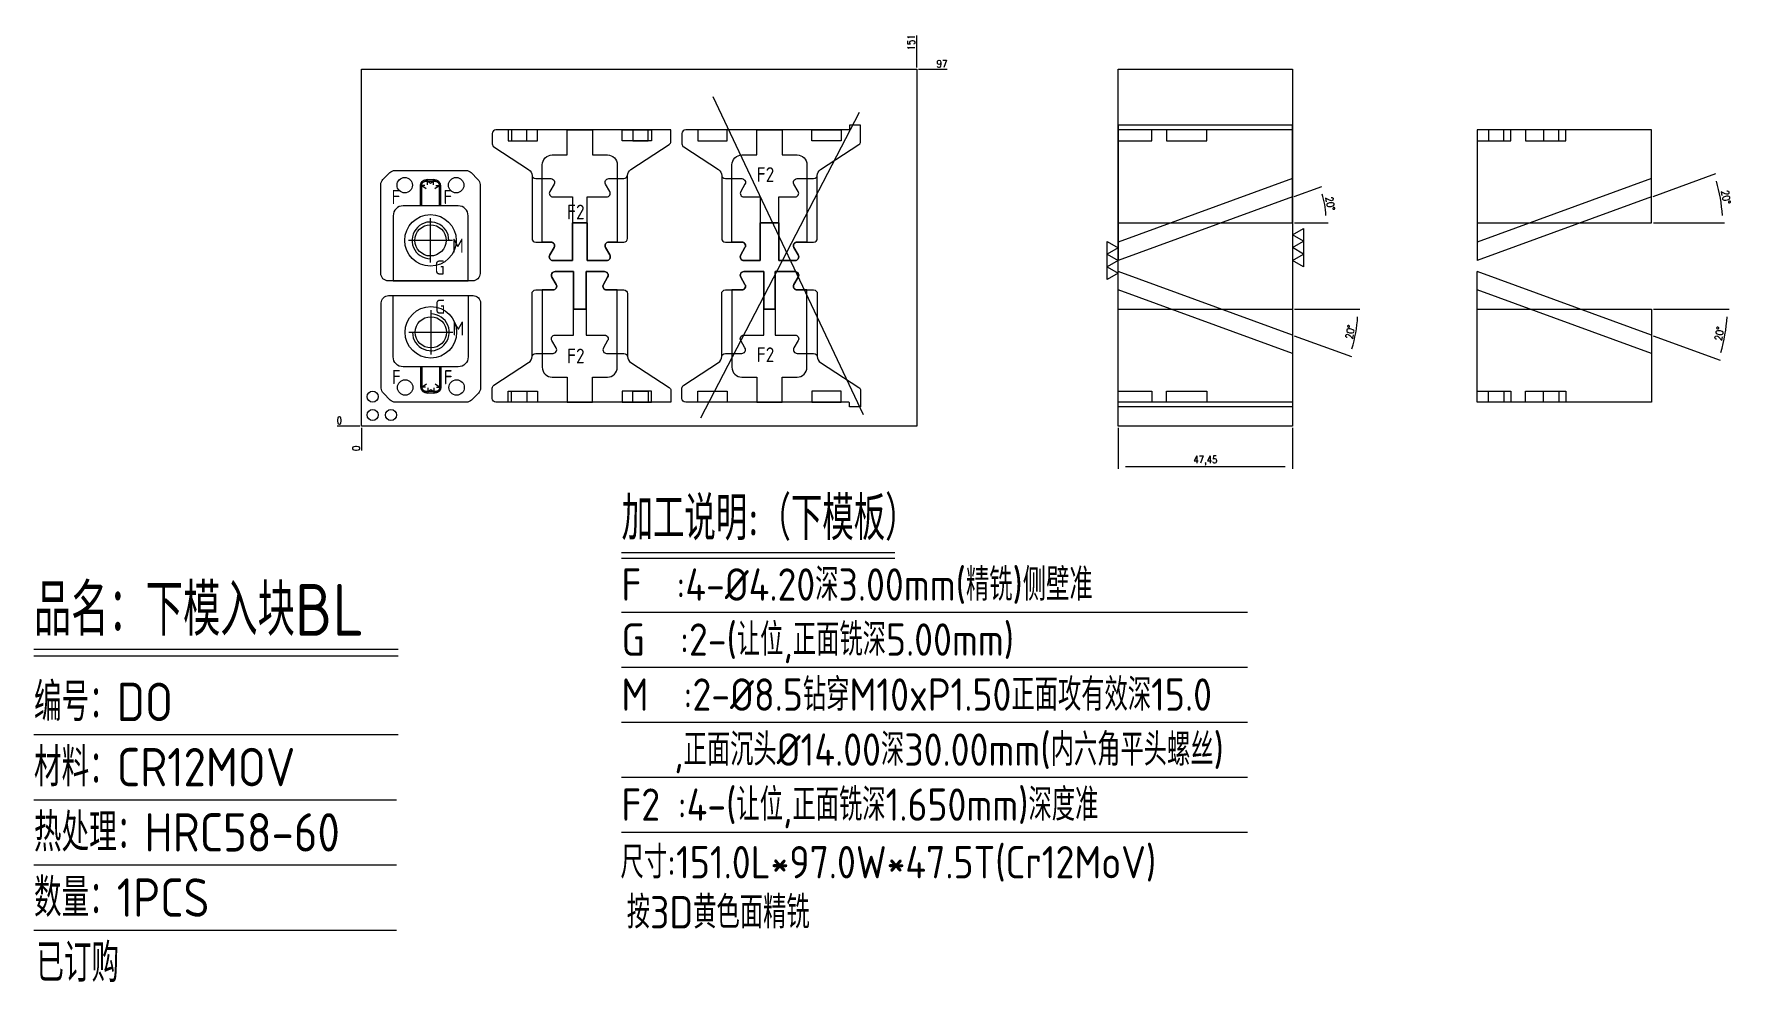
# Model space of a CAD drawing. Header units: millimetres. Extents: x 122822 to 123284, y -2996 to -2738.
import ezdxf
from ezdxf.enums import TextEntityAlignment as Align

# ---------------------------------------------------------------- set-up
doc = ezdxf.new("R2010")
doc.units = ezdxf.units.MM
doc.linetypes.add('CENTER', pattern=[0])
doc.linetypes.add('HIDDEN', pattern=[0])
for name, color, linetype in [('DIE_P', 2, 'Continuous'), ('DIM', 4, 'Continuous'), ('LB_P', 2, 'Continuous'), ('PRESS', 3, 'Continuous'), ('TEXT', 4, 'Continuous')]:
    doc.layers.add(name, color=color, linetype=linetype)
doc.styles.add('gbenor', font='gbenor.shx', dxfattribs={"bigfont": 'gbcbig.shx'})
doc.styles.get("Standard").update_dxf_attribs({"font": 'txt.shx', "width": 0.85, "bigfont": 'ctxt.shx'})
doc.dimstyles.new('T-2-WX', dxfattribs={"dimtxt": 2, "dimasz": 2, "dimexe": 0.5, "dimexo": 0.5, "dimgap": 0.5, "dimtad": 1, "dimtxsty": 'Standard', "dimblk": 'OPEN30', "dimcen": 0, "dimazin": 3, "dimtfac": 1, "dimtmove": 0, "dimatfit": 3, "dimldrblk": 'OPEN30', "dimlwd": -1, "dimlwe": -1})

# ---------------------------------------------------------------- blocks, each defined once
blk = doc.blocks.new('*D7579')
at = {"layer": 'Defpoints', "color": 0}
for p in [(123164.83, -2782.47), (123117.38, -2789.47), (123164.83, -2789.47), (123173.81, -2786.17), (123117.38, -2799.74)]:
    blk.add_point(p, dxfattribs=at)
at = {"layer": 'DIM', "color": 0}
for p, q in [((123165.3, -2782.3), (123172.76, -2779.59)), ((123165.33, -2789.47), (123174.5, -2789.47))]:
    blk.add_line(p, q, dxfattribs=at)
blk.add_arc((123145.6, -2789.47), 28.4, 4.0362, 15.9638, dxfattribs=at)
at = {"layer": 'DIM', "color": 0, "insert": (123175.09, -2784.27), "char_height": 2, "attachment_point": 5, "rotation": 280}
blk.add_mtext('20%%d', dxfattribs=at)
blk = doc.blocks.new('_Open30')
blk = doc.blocks.new('*D7580')
at = {"layer": 'Defpoints', "color": 0}
for p in [(123117.38, -2802.74), (123117.38, -2813.01), (123164.83, -2813.01), (123164.83, -2820.01), (123181.6, -2821.54)]:
    blk.add_point(p, dxfattribs=at)
at = {"layer": 'DIM', "color": 0}
for p, q in [((123165.33, -2813.01), (123183.09, -2813.01)), ((123165.3, -2820.18), (123180.83, -2825.83))]:
    blk.add_line(p, q, dxfattribs=at)
blk.add_arc((123145.6, -2813.01), 36.99, 343.0981, 356.9019, dxfattribs=at)
at = {"layer": 'DIM', "color": 0, "insert": (123180.51, -2819.17), "char_height": 2, "attachment_point": 5, "rotation": 80}
blk.add_mtext('20%%d', dxfattribs=at)
blk = doc.blocks.new('*D7581')
at = {"layer": 'Defpoints', "color": 0}
for p in [(123262.5, -2782.47), (123281.54, -2785), (123215.05, -2789.47), (123262.5, -2789.47), (123215.05, -2799.74)]:
    blk.add_point(p, dxfattribs=at)
at = {"layer": 'DIM', "color": 0}
for p, q in [((123262.97, -2782.3), (123279.95, -2776.12)), ((123263, -2789.47), (123282.3, -2789.47))]:
    blk.add_line(p, q, dxfattribs=at)
blk.add_arc((123243.27, -2789.47), 38.53, 2.9744, 17.0256, dxfattribs=at)
at = {"layer": 'DIM', "color": 0, "insert": (123282.74, -2782.51), "char_height": 2, "attachment_point": 5, "rotation": 280}
blk.add_mtext('20%%d', dxfattribs=at)
blk = doc.blocks.new('*D7582')
at = {"layer": 'Defpoints', "color": 0}
for p in [(123215.05, -2802.74), (123215.05, -2813.01), (123262.5, -2813.01), (123262.5, -2820.01), (123282, -2822.19)]:
    blk.add_point(p, dxfattribs=at)
at = {"layer": 'DIM', "color": 0}
for p, q in [((123263, -2813.01), (123283.57, -2813.01)), ((123262.97, -2820.18), (123281.14, -2826.8))]:
    blk.add_line(p, q, dxfattribs=at)
blk.add_arc((123243.27, -2813.01), 39.8, 342.8794, 357.1206, dxfattribs=at)
at = {"layer": 'DIM', "color": 0, "insert": (123280.94, -2819.65), "char_height": 2, "attachment_point": 5, "rotation": 80}
blk.add_mtext('20%%d', dxfattribs=at)
blk = doc.blocks.new('*D7583')
at = {"layer": 'Defpoints', "color": 0}
for p in [(123062.59, -2747.74), (123067.59, -2747.74), (122911.59, -2844.74)]:
    blk.add_point(p, dxfattribs=at)
at = {"layer": 'DIM', "color": 0}
blk.add_line((123063.09, -2747.74), (123070.84, -2747.74), dxfattribs=at)
at = {"layer": 'DIM', "color": 0, "insert": (123069.46, -2746.24), "char_height": 2, "attachment_point": 5}
blk.add_mtext('97', dxfattribs=at)
blk = doc.blocks.new('*D7584')
at = {"layer": 'Defpoints', "color": 0}
for p in [(122906.59, -2844.74), (122911.59, -2844.74), (122911.59, -2844.74)]:
    blk.add_point(p, dxfattribs=at)
at = {"layer": 'DIM', "color": 0}
blk.add_line((122911.09, -2844.74), (122904.95, -2844.74), dxfattribs=at)
at = {"layer": 'DIM', "color": 0, "insert": (122905.52, -2843.24), "char_height": 2, "attachment_point": 5}
blk.add_mtext('0', dxfattribs=at)
blk = doc.blocks.new('*D7585')
at = {"layer": 'Defpoints', "color": 0}
for p in [(122911.59, -2844.74), (122911.59, -2844.74), (122911.59, -2849.74)]:
    blk.add_point(p, dxfattribs=at)
at = {"layer": 'DIM', "color": 0}
blk.add_line((122911.59, -2845.24), (122911.59, -2851.37), dxfattribs=at)
at = {"layer": 'DIM', "color": 0, "insert": (122910.09, -2850.81), "char_height": 2, "attachment_point": 5, "rotation": 90}
blk.add_mtext('0', dxfattribs=at)
blk = doc.blocks.new('*D7586')
at = {"layer": 'Defpoints', "color": 0}
for p in [(123062.59, -2742.74), (123062.59, -2747.74), (122911.59, -2844.74)]:
    blk.add_point(p, dxfattribs=at)
at = {"layer": 'DIM', "color": 0}
blk.add_line((123062.59, -2747.24), (123062.59, -2738.6), dxfattribs=at)
at = {"layer": 'DIM', "color": 0, "insert": (123061.09, -2740.42), "char_height": 2, "attachment_point": 5, "rotation": 90}
blk.add_mtext('151', dxfattribs=at)
blk = doc.blocks.new('*D7587')
at = {"layer": 'Defpoints', "color": 0}
for p in [(123117.38, -2844.74), (123164.83, -2844.74), (123117.38, -2855.87)]:
    blk.add_point(p, dxfattribs=at)
at = {"layer": 'DIM', "color": 0}
for p, q in [((123117.38, -2845.24), (123117.38, -2856.37)), ((123164.83, -2845.24), (123164.83, -2856.37)), ((123162.83, -2855.87), (123119.38, -2855.87))]:
    blk.add_line(p, q, dxfattribs=at)
at = {"layer": 'DIM', "color": 0, "insert": (123141.11, -2854.18), "char_height": 2, "attachment_point": 5}
blk.add_mtext('47,45', dxfattribs=at)

msp = doc.modelspace()

# ---------------------------------------------------------------- linework, layer by layer
at = {"layer": 'DIE_P', "linetype": 'Continuous', "lineweight": 18}
for p, q in [((122927.634, -2784.877), (122927.634, -2779.354)), ((122927.988, -2779.354), (122927.634, -2779.354)), ((122928.836, -2779.354), (122927.634, -2779.354)), ((122927.988, -2784.877), (122927.988, -2779.354)), ((122927.988, -2779.354), (122929.125, -2780.15)), ((122929.484, -2779.15), (122929.484, -2777.758)), ((122929.484, -2777.758), (122931.17, -2777.758)), ((122929.484, -2778.167), (122929.484, -2777.758)), ((122929.484, -2778.167), (122931.17, -2778.167)), ((122930.327, -2778.758), (122929.484, -2778.167)), ((122931.17, -2778.167), (122930.327, -2778.758)), ((122931.17, -2779.15), (122931.17, -2777.758)), ((122931.17, -2778.167), (122931.17, -2777.758)), ((122931.529, -2780.15), (122932.666, -2779.354)), ((122931.817, -2779.354), (122933.019, -2779.354)), ((122932.666, -2779.354), (122932.666, -2784.877)), ((122932.666, -2779.354), (122933.019, -2779.354)), ((122933.019, -2779.354), (122933.019, -2784.877)), ((122927.743, -2834.173), (122927.743, -2828.65)), ((122928.096, -2834.173), (122928.096, -2828.65)), ((122932.774, -2828.65), (122932.774, -2834.173)), ((122933.128, -2828.65), (122933.128, -2834.173)), ((122928.945, -2834.173), (122927.743, -2834.173)), ((122928.096, -2834.173), (122927.743, -2834.173)), ((122929.233, -2833.377), (122928.096, -2834.173)), ((122929.592, -2834.377), (122929.592, -2835.769)), ((122929.592, -2835.36), (122930.435, -2834.769)), ((122929.592, -2835.36), (122929.592, -2835.769)), ((122931.278, -2835.36), (122929.592, -2835.36)), ((122931.278, -2835.769), (122929.592, -2835.769)), ((122930.435, -2834.769), (122931.278, -2835.36)), ((122931.278, -2834.377), (122931.278, -2835.769)), ((122931.278, -2835.36), (122931.278, -2835.769)), ((122932.774, -2834.173), (122931.637, -2833.377)), ((122931.926, -2834.173), (122933.128, -2834.173)), ((122932.774, -2834.173), (122933.128, -2834.173))]:
    msp.add_line(p, q, dxfattribs=at)
at = {"layer": 'DIE_P', "color": 1, "linetype": 'Continuous', "lineweight": 15}
for points in [[(122943.827, -2779.092), (122943.827, -2803.263, -0.4142136), (122941.827, -2805.263), (122918.827, -2805.263, -0.4142136), (122916.827, -2803.263), (122916.827, -2779.092, -0.1989124), (122917.413, -2777.678), (122919.241, -2775.849, -0.1989124), (122920.655, -2775.263), (122939.998, -2775.263, -0.1989124), (122941.413, -2775.849), (122943.241, -2777.678, -0.1989124)], [(122916.935, -2834.435), (122916.935, -2811.263, -0.4142136), (122918.935, -2809.263), (122941.935, -2809.263, -0.4142136), (122943.935, -2811.263), (122943.935, -2834.435, -0.1989124), (122943.349, -2835.849), (122941.521, -2837.678, -0.1989124), (122940.107, -2838.263), (122920.764, -2838.263, -0.1989124), (122919.349, -2837.678), (122917.521, -2835.849, -0.1989124)]]:
    msp.add_lwpolyline(points, format="xyb", close=True, dxfattribs=at)
at = {"layer": 'DIE_P', "color": 94, "linetype": 'Continuous'}
for points in [[(122940.581, -2805.263), (122940.581, -2787.577, 0.4142136), (122937.881, -2784.877), (122922.881, -2784.877, 0.4142135), (122920.181, -2787.577), (122920.181, -2805.263)], [(122940.581, -2809.263), (122940.581, -2825.95, -0.4142136), (122937.881, -2828.65), (122922.881, -2828.65, -0.4142135), (122920.181, -2825.95), (122920.181, -2809.263)]]:
    msp.add_lwpolyline(points, format="xyb", close=True, dxfattribs=at)
at = {"layer": 'DIE_P'}
for points in [[(122935.327, -2794.263, 2.4142136), (122930.327, -2799.263)], [(122925.435, -2819.263, 2.4142136), (122930.435, -2814.263)]]:
    msp.add_lwpolyline(points, format="xyb", dxfattribs=at)
at = {"layer": 'DIE_P', "linetype": 'CENTER'}
for points in [[(122930.327, -2800.263), (122930.327, -2788.263)], [(122936.327, -2794.263), (122924.327, -2794.263)], [(122930.435, -2813.263), (122930.435, -2825.263)], [(122924.435, -2819.263), (122936.435, -2819.263)]]:
    msp.add_lwpolyline(points, dxfattribs=at)
at = {"layer": 'DIE_P', "color": 94, "linetype": 'Continuous', "lineweight": 18}
for centre in [(122923.327, -2779.263), (122937.327, -2779.263), (122923.435, -2834.263), (122937.435, -2834.263)]:
    msp.add_circle(centre, 2.1, dxfattribs=at)
at = {"layer": 'DIE_P', "linetype": 'Continuous'}
for centre in [(122930.327, -2794.263), (122930.435, -2819.263)]:
    msp.add_circle(centre, 7, dxfattribs=at)
at = {"layer": 'DIE_P'}
for centre in [(122930.327, -2794.263), (122930.435, -2819.263)]:
    msp.add_circle(centre, 4.25, dxfattribs=at)
at = {"layer": 'DIE_P', "linetype": 'Continuous', "lineweight": 18}
for centre, major_axis, start_param, end_param in [((122930.745, -2780.443), (-2.844, 1.991), 5.5476151, 6.7007983), ((122929.908, -2780.443), (-2.844, -1.991), 2.7239796, 3.8771629), ((122930.854, -2833.084), (2.844, 1.991), 2.7239796, 3.8771629), ((122930.017, -2833.084), (2.844, -1.991), 5.5476151, 6.7007983)]:
    msp.add_ellipse(centre, major_axis=major_axis, ratio=0.6336873, start_param=start_param, end_param=end_param, dxfattribs=at)
for points, knots in [([(122927.634, -2779.354), (122927.635, -2779.307), (122927.637, -2779.215), (122927.653, -2779.079), (122927.678, -2778.948), (122927.714, -2778.822), (122927.783, -2778.642), (122927.911, -2778.418), (122928.132, -2778.181), (122928.407, -2777.992), (122928.692, -2777.872), (122928.966, -2777.802), (122929.22, -2777.764), (122929.394, -2777.76), (122929.484, -2777.758)], [0, 0, 0, 0, 0.050966, 0.1004974, 0.1489021, 0.1965096, 0.2436663, 0.3590837, 0.4750592, 0.5945943, 0.7209467, 0.8098775, 0.9025585, 1, 1, 1, 1]), ([(122927.634, -2779.354), (122927.635, -2779.307), (122927.637, -2779.215), (122927.653, -2779.079), (122927.678, -2778.948), (122927.714, -2778.822), (122927.783, -2778.642), (122927.911, -2778.418), (122928.132, -2778.181), (122928.407, -2777.992), (122928.692, -2777.872), (122928.966, -2777.802), (122929.22, -2777.764), (122929.394, -2777.76), (122929.484, -2777.758)], [0, 0, 0, 0, 0.050966, 0.1004974, 0.1489021, 0.1965096, 0.2436663, 0.3590837, 0.4750592, 0.5945943, 0.7209467, 0.8098775, 0.9025585, 1, 1, 1, 1]), ([(122927.988, -2779.354), (122927.985, -2779.311), (122927.981, -2779.228), (122927.989, -2779.106), (122928.007, -2778.989), (122928.037, -2778.879), (122928.078, -2778.775), (122928.13, -2778.678), (122928.192, -2778.589), (122928.265, -2778.507), (122928.382, -2778.403), (122928.566, -2778.292), (122928.833, -2778.202), (122929.145, -2778.154), (122929.367, -2778.163), (122929.484, -2778.167)], [0, 0, 0, 0, 0.0575145, 0.1125844, 0.1655464, 0.2167786, 0.2666983, 0.3157564, 0.364428, 0.4131991, 0.462553, 0.5754358, 0.7007415, 0.8415391, 1, 1, 1, 1]), ([(122927.988, -2779.354), (122927.985, -2779.311), (122927.981, -2779.228), (122927.989, -2779.106), (122928.007, -2778.989), (122928.037, -2778.879), (122928.078, -2778.775), (122928.13, -2778.678), (122928.192, -2778.589), (122928.265, -2778.507), (122928.382, -2778.403), (122928.566, -2778.292), (122928.833, -2778.202), (122929.145, -2778.154), (122929.367, -2778.163), (122929.484, -2778.167)], [0, 0, 0, 0, 0.0575145, 0.1125844, 0.1655464, 0.2167786, 0.2666983, 0.3157564, 0.364428, 0.4131991, 0.462553, 0.5754358, 0.7007415, 0.8415391, 1, 1, 1, 1]), ([(122931.17, -2777.758), (122931.224, -2777.758), (122931.331, -2777.76), (122931.488, -2777.774), (122931.639, -2777.796), (122931.786, -2777.827), (122931.991, -2777.885), (122932.246, -2777.992), (122932.521, -2778.18), (122932.743, -2778.418), (122932.885, -2778.667), (122932.968, -2778.906), (122933.012, -2779.126), (122933.017, -2779.277), (122933.019, -2779.354)], [0, 0, 0, 0, 0.05902988, 0.11625026, 0.17186098, 0.2260797, 0.2791412, 0.405302, 0.52503778, 0.64082594, 0.75643956, 0.83513079, 0.91580837, 1, 1, 1, 1]), ([(122931.17, -2777.758), (122931.224, -2777.758), (122931.331, -2777.76), (122931.488, -2777.774), (122931.639, -2777.796), (122931.786, -2777.827), (122931.991, -2777.885), (122932.246, -2777.992), (122932.521, -2778.18), (122932.743, -2778.418), (122932.885, -2778.667), (122932.968, -2778.906), (122933.012, -2779.126), (122933.017, -2779.277), (122933.019, -2779.354)], [0, 0, 0, 0, 0.05902988, 0.11625026, 0.17186098, 0.2260797, 0.2791412, 0.405302, 0.52503778, 0.64082594, 0.75643956, 0.83513079, 0.91580837, 1, 1, 1, 1]), ([(122931.17, -2778.167), (122931.224, -2778.164), (122931.328, -2778.158), (122931.481, -2778.162), (122931.626, -2778.174), (122931.763, -2778.196), (122931.89, -2778.227), (122932.008, -2778.267), (122932.117, -2778.315), (122932.216, -2778.371), (122932.331, -2778.451), (122932.451, -2778.568), (122932.561, -2778.734), (122932.635, -2778.923), (122932.674, -2779.133), (122932.668, -2779.279), (122932.666, -2779.354)], [0, 0, 0, 0, 0.072736, 0.1418053, 0.2073486, 0.2695305, 0.3285437, 0.3846138, 0.4380035, 0.4890168, 0.5380024, 0.6262557, 0.7138804, 0.8036935, 0.8983166, 1, 1, 1, 1]), ([(122931.17, -2778.167), (122931.224, -2778.164), (122931.328, -2778.158), (122931.481, -2778.162), (122931.626, -2778.174), (122931.763, -2778.196), (122931.89, -2778.227), (122932.008, -2778.267), (122932.117, -2778.315), (122932.216, -2778.371), (122932.331, -2778.451), (122932.451, -2778.568), (122932.561, -2778.734), (122932.635, -2778.923), (122932.674, -2779.133), (122932.668, -2779.279), (122932.666, -2779.354)], [0, 0, 0, 0, 0.072736, 0.1418053, 0.2073486, 0.2695305, 0.3285437, 0.3846138, 0.4380035, 0.4890168, 0.5380024, 0.6262557, 0.7138804, 0.8036935, 0.8983166, 1, 1, 1, 1]), ([(122929.592, -2835.769), (122929.538, -2835.769), (122929.431, -2835.767), (122929.274, -2835.753), (122929.123, -2835.731), (122928.976, -2835.7), (122928.771, -2835.642), (122928.516, -2835.535), (122928.241, -2835.347), (122928.019, -2835.109), (122927.877, -2834.86), (122927.794, -2834.621), (122927.75, -2834.401), (122927.745, -2834.25), (122927.743, -2834.173)], [0, 0, 0, 0, 0.05902988, 0.11625026, 0.17186098, 0.2260797, 0.2791412, 0.405302, 0.52503778, 0.64082594, 0.75643956, 0.83513079, 0.91580837, 1, 1, 1, 1]), ([(122929.592, -2835.769), (122929.538, -2835.769), (122929.431, -2835.767), (122929.274, -2835.753), (122929.123, -2835.731), (122928.976, -2835.7), (122928.771, -2835.642), (122928.516, -2835.535), (122928.241, -2835.347), (122928.019, -2835.109), (122927.877, -2834.86), (122927.794, -2834.621), (122927.75, -2834.401), (122927.745, -2834.25), (122927.743, -2834.173)], [0, 0, 0, 0, 0.05902988, 0.11625026, 0.17186098, 0.2260797, 0.2791412, 0.405302, 0.52503778, 0.64082594, 0.75643956, 0.83513079, 0.91580837, 1, 1, 1, 1]), ([(122929.592, -2835.36), (122929.538, -2835.363), (122929.434, -2835.369), (122929.281, -2835.365), (122929.136, -2835.353), (122928.999, -2835.331), (122928.872, -2835.3), (122928.754, -2835.26), (122928.645, -2835.212), (122928.546, -2835.156), (122928.431, -2835.076), (122928.311, -2834.959), (122928.201, -2834.793), (122928.127, -2834.604), (122928.088, -2834.394), (122928.094, -2834.248), (122928.096, -2834.173)], [0, 0, 0, 0, 0.072736, 0.1418053, 0.2073486, 0.2695305, 0.3285437, 0.3846138, 0.4380035, 0.4890168, 0.5380024, 0.6262557, 0.7138804, 0.8036935, 0.8983166, 1, 1, 1, 1]), ([(122929.592, -2835.36), (122929.538, -2835.363), (122929.434, -2835.369), (122929.281, -2835.365), (122929.136, -2835.353), (122928.999, -2835.331), (122928.872, -2835.3), (122928.754, -2835.26), (122928.645, -2835.212), (122928.546, -2835.156), (122928.431, -2835.076), (122928.311, -2834.959), (122928.201, -2834.793), (122928.127, -2834.604), (122928.088, -2834.394), (122928.094, -2834.248), (122928.096, -2834.173)], [0, 0, 0, 0, 0.072736, 0.1418053, 0.2073486, 0.2695305, 0.3285437, 0.3846138, 0.4380035, 0.4890168, 0.5380024, 0.6262557, 0.7138804, 0.8036935, 0.8983166, 1, 1, 1, 1]), ([(122933.128, -2834.173), (122933.127, -2834.22), (122933.125, -2834.312), (122933.109, -2834.448), (122933.084, -2834.579), (122933.048, -2834.705), (122932.979, -2834.885), (122932.851, -2835.109), (122932.63, -2835.346), (122932.355, -2835.535), (122932.07, -2835.655), (122931.796, -2835.725), (122931.542, -2835.763), (122931.368, -2835.767), (122931.278, -2835.769)], [0, 0, 0, 0, 0.050966, 0.1004974, 0.1489021, 0.1965096, 0.2436663, 0.3590837, 0.4750592, 0.5945943, 0.7209467, 0.8098775, 0.9025585, 1, 1, 1, 1]), ([(122933.128, -2834.173), (122933.127, -2834.22), (122933.125, -2834.312), (122933.109, -2834.448), (122933.084, -2834.579), (122933.048, -2834.705), (122932.979, -2834.885), (122932.851, -2835.109), (122932.63, -2835.346), (122932.355, -2835.535), (122932.07, -2835.655), (122931.796, -2835.725), (122931.542, -2835.763), (122931.368, -2835.767), (122931.278, -2835.769)], [0, 0, 0, 0, 0.050966, 0.1004974, 0.1489021, 0.1965096, 0.2436663, 0.3590837, 0.4750592, 0.5945943, 0.7209467, 0.8098775, 0.9025585, 1, 1, 1, 1]), ([(122932.774, -2834.173), (122932.777, -2834.215), (122932.781, -2834.299), (122932.773, -2834.421), (122932.755, -2834.538), (122932.725, -2834.648), (122932.684, -2834.752), (122932.632, -2834.849), (122932.57, -2834.938), (122932.497, -2835.02), (122932.38, -2835.124), (122932.196, -2835.235), (122931.929, -2835.325), (122931.617, -2835.373), (122931.396, -2835.364), (122931.278, -2835.36)], [0, 0, 0, 0, 0.0575145, 0.1125844, 0.1655464, 0.2167786, 0.2666983, 0.3157564, 0.364428, 0.4131991, 0.462553, 0.5754358, 0.7007415, 0.8415391, 1, 1, 1, 1]), ([(122932.774, -2834.173), (122932.777, -2834.215), (122932.781, -2834.299), (122932.773, -2834.421), (122932.755, -2834.538), (122932.725, -2834.648), (122932.684, -2834.752), (122932.632, -2834.849), (122932.57, -2834.938), (122932.497, -2835.02), (122932.38, -2835.124), (122932.196, -2835.235), (122931.929, -2835.325), (122931.617, -2835.373), (122931.396, -2835.364), (122931.278, -2835.36)], [0, 0, 0, 0, 0.0575145, 0.1125844, 0.1655464, 0.2167786, 0.2666983, 0.3157564, 0.364428, 0.4131991, 0.462553, 0.5754358, 0.7007415, 0.8415391, 1, 1, 1, 1])]:
    msp.add_open_spline(points, degree=3, knots=knots, dxfattribs=at)
at = {"layer": 'DIM', "color": 4, "linetype": 'Continuous', "lineweight": 25}
for p, q in [((122822.468, -2905.409), (122921.515, -2905.409)), ((122822.468, -2907.235), (122921.515, -2907.235)), ((122822.468, -2928.618), (122921.515, -2928.618)), ((122822.468, -2946.351), (122921.085, -2946.351)), ((122822.468, -2964.084), (122921.085, -2964.084)), ((122822.468, -2981.816), (122921.085, -2981.816))]:
    msp.add_line(p, q, dxfattribs=at)
at = {"layer": 'LB_P', "linetype": 'HIDDEN', "lineweight": 15}
for p, q in [((123164.833, -2764.221), (123117.383, -2764.221)), ((123164.833, -2838.261), (123117.383, -2838.261))]:
    msp.add_line(p, q, dxfattribs=at)
at = {"layer": 'LB_P', "lineweight": 15}
for p, q in [((123164.833, -2777.471), (123117.383, -2794.741)), ((123262.503, -2777.471), (123215.053, -2794.741)), ((123164.833, -2782.471), (123117.383, -2799.741)), ((123262.503, -2782.471), (123215.053, -2799.741)), ((123117.383, -2789.471), (123117.383, -2799.741)), ((123215.053, -2789.471), (123215.053, -2799.741)), ((123164.833, -2820.011), (123117.383, -2802.741)), ((123117.383, -2813.011), (123117.383, -2802.741)), ((123262.503, -2820.011), (123215.053, -2802.741)), ((123215.053, -2813.011), (123215.053, -2802.741)), ((123164.833, -2825.011), (123117.383, -2807.741)), ((123262.503, -2825.011), (123215.053, -2807.741))]:
    msp.add_line(p, q, dxfattribs=at)
at = {"layer": 'LB_P', "color": 1, "linetype": 'Continuous', "lineweight": 15}
for points in [[(122995.748, -2764.218), (122948.148, -2764.218, 0.4142136), (122947.148, -2765.218), (122947.148, -2768.03, 0.2539676), (122947.604, -2768.869), (122957.037, -2774.995, -0.2539676), (122957.948, -2776.672), (122957.948, -2793.741, 0.4142136), (122958.948, -2794.741), (122963.066, -2794.741, -0.5773503), (122963.932, -2796.241), (122962.777, -2798.241, 0.5773503), (122963.643, -2799.741), (122968.948, -2799.741), (122968.948, -2789.471), (122972.948, -2789.471), (122972.948, -2799.741), (122978.253, -2799.741, 0.5773503), (122979.119, -2798.241), (122977.964, -2796.241, -0.5773503), (122978.83, -2794.741), (122982.948, -2794.741, 0.4142136), (122983.948, -2793.741), (122983.948, -2776.672, -0.2539676), (122984.859, -2774.995), (122995.293, -2768.219, 0.2539676), (122995.748, -2767.38)], [(122999.204, -2768.869), (123008.637, -2774.995, -0.2539676), (123009.548, -2776.672), (123009.548, -2793.741, 0.4142136), (123010.548, -2794.741), (123015.016, -2794.741, -0.5773503), (123015.882, -2796.241), (123014.727, -2798.241, 0.5773503), (123015.593, -2799.741), (123020.048, -2799.741), (123020.048, -2789.471), (123025.048, -2789.471), (123025.048, -2799.741), (123029.503, -2799.741, 0.5773503), (123030.369, -2798.241), (123029.214, -2796.241, -0.5773503), (123030.08, -2794.741), (123034.548, -2794.741, 0.4142136), (123035.548, -2793.741), (123035.548, -2776.672, -0.2539676), (123036.459, -2774.995), (123046.893, -2768.219, 0.2539676), (123047.348, -2767.38), (123047.348, -2764.218), (123047.348, -2762.918), (123044.348, -2762.918), (123044.348, -2763.918, -0.4142136), (123044.048, -2764.218), (122999.748, -2764.218, 0.4142136), (122998.748, -2765.218), (122998.748, -2768.03, 0.2539676)], [(122995.748, -2838.263), (122948.148, -2838.263, -0.4142136), (122947.148, -2837.263), (122947.148, -2834.452, -0.2539676), (122947.604, -2833.613), (122957.037, -2827.487, 0.2539676), (122957.948, -2825.81), (122957.948, -2808.741, -0.4142136), (122958.948, -2807.741), (122963.666, -2807.741, 0.5773503), (122964.532, -2806.241), (122963.377, -2804.241, -0.5773503), (122964.243, -2802.741), (122969.198, -2802.741), (122969.198, -2813.011), (122972.698, -2813.011), (122972.698, -2802.741), (122977.653, -2802.741, -0.5773503), (122978.519, -2804.241), (122977.364, -2806.241, 0.5773503), (122978.23, -2807.741), (122982.948, -2807.741, -0.4142136), (122983.948, -2808.741), (122983.948, -2825.81, 0.2539676), (122984.859, -2827.487), (122995.293, -2834.263, -0.2539676), (122995.748, -2835.101)], [(122999.204, -2833.613), (123008.637, -2827.487, 0.2539676), (123009.548, -2825.81), (123009.548, -2808.741, -0.4142136), (123010.548, -2807.741), (123015.016, -2807.741, 0.5773503), (123015.882, -2806.241), (123014.727, -2804.241, -0.5773503), (123015.593, -2802.741), (123021.048, -2802.741), (123021.048, -2813.011), (123024.048, -2813.011), (123024.048, -2802.741), (123029.503, -2802.741, -0.5773503), (123030.369, -2804.241), (123029.214, -2806.241, 0.5773503), (123030.08, -2807.741), (123034.548, -2807.741, -0.4142136), (123035.548, -2808.741), (123035.548, -2825.81, 0.2539676), (123036.459, -2827.487), (123046.893, -2834.263, -0.2539676), (123047.348, -2835.101), (123047.348, -2838.263), (123047.348, -2839.563), (123044.348, -2839.563), (123044.348, -2838.563, 0.4142136), (123044.048, -2838.263), (122999.748, -2838.263, -0.4142136), (122998.748, -2837.263), (122998.748, -2834.452, -0.2539676)]]:
    msp.add_lwpolyline(points, format="xyb", close=True, dxfattribs=at)
at = {"layer": 'LB_P', "linetype": 'HIDDEN', "lineweight": 15}
for points in [[(122951.448, -2767.218), (122959.448, -2767.218), (122959.448, -2764.218), (122951.448, -2764.218)], [(122990.448, -2767.218), (122982.448, -2767.218), (122982.448, -2764.218), (122990.448, -2764.218)], [(123003.048, -2767.218), (123011.048, -2767.218), (123011.048, -2764.218), (123003.048, -2764.218)], [(123042.048, -2767.218), (123034.048, -2767.218), (123034.048, -2764.218), (123042.048, -2764.218)], [(122951.448, -2835.263), (122959.448, -2835.263), (122959.448, -2838.263), (122951.448, -2838.263)], [(122990.448, -2835.263), (122982.448, -2835.263), (122982.448, -2838.263), (122990.448, -2838.263)], [(123003.048, -2835.263), (123011.048, -2835.263), (123011.048, -2838.263), (123003.048, -2838.263)], [(123042.048, -2835.263), (123034.048, -2835.263), (123034.048, -2838.263), (123042.048, -2838.263)]]:
    msp.add_lwpolyline(points, close=True, dxfattribs=at)
at = {"layer": 'LB_P', "color": 2, "linetype": 'HIDDEN', "lineweight": 13}
for points in [[(122952.35, -2764.218), (122952.35, -2767.218), (122956.55, -2767.218), (122956.55, -2764.218)], [(122985.35, -2764.218), (122985.35, -2767.218), (122989.55, -2767.218), (122989.55, -2764.218)], [(123218.104, -2764.221), (123218.104, -2767.221), (123222.304, -2767.221), (123222.304, -2764.221)], [(123233.104, -2764.221), (123233.104, -2767.221), (123237.304, -2767.221), (123237.304, -2764.221)], [(122952.35, -2838.263), (122952.35, -2835.263), (122956.55, -2835.263), (122956.55, -2838.263)], [(122985.35, -2838.263), (122985.35, -2835.263), (122989.55, -2835.263), (122989.55, -2838.263)], [(123218.104, -2838.261), (123218.104, -2835.261), (123222.304, -2835.261), (123222.304, -2838.261)], [(123233.104, -2838.261), (123233.104, -2835.261), (123237.304, -2835.261), (123237.304, -2838.261)]]:
    msp.add_lwpolyline(points, close=True, dxfattribs=at)
at = {"layer": 'LB_P', "color": 94, "linetype": 'Continuous', "lineweight": 15}
for points in [[(122978.83, -2794.741, 0.5773503), (122977.964, -2796.241), (122979.119, -2798.241, -0.5773503), (122978.253, -2799.741), (122972.948, -2799.741), (122972.948, -2789.471), (122968.948, -2789.471), (122968.948, -2799.741), (122963.643, -2799.741, -0.5773503), (122962.777, -2798.241), (122963.932, -2796.241, 0.5773503), (122963.066, -2794.741), (122960.749, -2794.741), (122960.749, -2773.732, -0.4142136), (122963.449, -2771.032), (122967.495, -2771.032), (122967.495, -2764.218), (122974.404, -2764.218), (122974.404, -2771.032), (122978.449, -2771.032, -0.4142135), (122981.149, -2773.732), (122981.149, -2794.741)], [(122981.149, -2807.741), (122978.23, -2807.741, -0.5773503), (122977.364, -2806.241), (122978.519, -2804.241, 0.5773503), (122977.653, -2802.741), (122972.698, -2802.741), (122972.698, -2813.011), (122969.198, -2813.011), (122969.198, -2802.741), (122964.243, -2802.741, 0.5773503), (122963.377, -2804.241), (122964.532, -2806.241, -0.5773503), (122963.666, -2807.741), (122960.749, -2807.741), (122960.749, -2828.75, 0.4142136), (122963.449, -2831.45), (122967.495, -2831.45), (122967.495, -2838.263), (122974.404, -2838.263), (122974.404, -2831.45), (122978.449, -2831.45, 0.4142135), (122981.149, -2828.75)]]:
    msp.add_lwpolyline(points, format="xyb", close=True, dxfattribs=at)
at = {"layer": 'LB_P', "color": 94, "linetype": 'Continuous'}
for points in [[(123032.749, -2794.741), (123030.08, -2794.741, 0.5773503), (123029.214, -2796.241), (123030.369, -2798.241, -0.5773503), (123029.503, -2799.741), (123025.048, -2799.741), (123025.048, -2789.471), (123020.048, -2789.471), (123020.048, -2799.741), (123015.593, -2799.741, -0.5773503), (123014.727, -2798.241), (123015.882, -2796.241, 0.5773503), (123015.016, -2794.741), (123012.349, -2794.741), (123012.349, -2773.732, -0.4142136), (123015.049, -2771.032), (123019.095, -2771.032), (123019.095, -2764.218), (123026.004, -2764.218), (123026.004, -2771.032), (123030.049, -2771.032, -0.4142135), (123032.749, -2773.732)], [(123032.749, -2807.741), (123030.08, -2807.741, -0.5773503), (123029.214, -2806.241), (123030.369, -2804.241, 0.5773503), (123029.503, -2802.741), (123024.048, -2802.741), (123024.048, -2813.011), (123021.048, -2813.011), (123021.048, -2802.741), (123015.593, -2802.741, 0.5773503), (123014.727, -2804.241), (123015.882, -2806.241, -0.5773503), (123015.016, -2807.741), (123012.349, -2807.741), (123012.349, -2828.75, 0.4142136), (123015.049, -2831.45), (123019.095, -2831.45), (123019.095, -2838.263), (123026.004, -2838.263), (123026.004, -2831.45), (123030.049, -2831.45, 0.4142135), (123032.749, -2828.75)]]:
    msp.add_lwpolyline(points, format="xyb", close=True, dxfattribs=at)
at = {"layer": 'LB_P', "color": 2, "linetype": 'Continuous', "lineweight": 15}
for points in [[(123117.383, -2789.471), (123164.833, -2789.471), (123164.833, -2762.921), (123117.383, -2762.921)], [(123215.053, -2789.471), (123262.503, -2789.471), (123262.503, -2764.221), (123215.053, -2764.221)], [(123117.383, -2813.011), (123164.833, -2813.011), (123164.833, -2839.561), (123117.383, -2839.561)], [(123215.053, -2813.011), (123262.503, -2813.011), (123262.503, -2838.261), (123215.053, -2838.261)]]:
    msp.add_lwpolyline(points, close=True, dxfattribs=at)
at = {"layer": 'LB_P', "linetype": 'HIDDEN', "lineweight": 15, "elevation": 0}
for points in [[(123117.383, -2767.221), (123126.533, -2767.221), (123126.533, -2764.221), (123117.383, -2764.221)], [(123130.533, -2767.221), (123141.533, -2767.221), (123141.533, -2764.221), (123130.533, -2764.221)], [(123215.053, -2767.221), (123224.203, -2767.221), (123224.203, -2764.221), (123215.053, -2764.221)], [(123228.203, -2767.221), (123239.203, -2767.221), (123239.203, -2764.221), (123228.203, -2764.221)], [(123117.383, -2835.261), (123126.533, -2835.261), (123126.533, -2838.261), (123117.383, -2838.261)], [(123130.533, -2835.261), (123141.533, -2835.261), (123141.533, -2838.261), (123130.533, -2838.261)], [(123215.053, -2835.261), (123224.203, -2835.261), (123224.203, -2838.261), (123215.053, -2838.261)], [(123228.203, -2835.261), (123239.203, -2835.261), (123239.203, -2838.261), (123228.203, -2838.261)]]:
    msp.add_lwpolyline(points, close=True, dxfattribs=at)
at = {"layer": 'LB_P', "linetype": 'HIDDEN', "lineweight": 15}
for points in [[(122957.948, -2776.471, 0.4142136), (122958.948, -2777.471), (122963.066, -2777.471, -0.5773503), (122963.932, -2778.971), (122962.777, -2780.971, 0.5773503), (122963.643, -2782.471), (122968.948, -2782.471), (122968.948, -2789.471), (122972.948, -2789.471), (122972.948, -2782.471), (122978.253, -2782.471, 0.5773503), (122979.119, -2780.971), (122977.964, -2778.971, -0.5773503), (122978.83, -2777.471), (122982.948, -2777.471, 0.4142136), (122983.948, -2776.471)], [(123009.548, -2776.471, 0.4142136), (123010.548, -2777.471), (123015.016, -2777.471, -0.5773503), (123015.882, -2778.971), (123014.727, -2780.971, 0.5773503), (123015.593, -2782.471), (123020.048, -2782.471), (123020.048, -2789.471), (123025.048, -2789.471), (123025.048, -2782.471), (123029.503, -2782.471, 0.5773503), (123030.369, -2780.971), (123029.214, -2778.971, -0.5773503), (123030.08, -2777.471), (123034.548, -2777.471, 0.4142136), (123035.548, -2776.471)], [(122957.948, -2826.011, -0.4142136), (122958.948, -2825.011), (122963.666, -2825.011, 0.5773503), (122964.532, -2823.511), (122963.377, -2821.511, -0.5773503), (122964.243, -2820.011), (122969.198, -2820.011), (122969.198, -2813.011), (122972.698, -2813.011), (122972.698, -2820.011), (122977.653, -2820.011, -0.5773503), (122978.519, -2821.511), (122977.364, -2823.511, 0.5773503), (122978.23, -2825.011), (122982.948, -2825.011, -0.4142136), (122983.948, -2826.011)], [(123009.548, -2826.011, -0.4142136), (123010.548, -2825.011), (123015.016, -2825.011, 0.5773503), (123015.882, -2823.511), (123014.727, -2821.511, -0.5773503), (123015.593, -2820.011), (123021.048, -2820.011), (123021.048, -2813.011), (123024.048, -2813.011), (123024.048, -2820.011), (123029.503, -2820.011, -0.5773503), (123030.369, -2821.511), (123029.214, -2823.511, 0.5773503), (123030.08, -2825.011), (123034.548, -2825.011, -0.4142136), (123035.548, -2826.011)]]:
    msp.add_lwpolyline(points, format="xyb", dxfattribs=at)
at = {"layer": 'PRESS'}
for p, q in [((123007.114, -2755.153), (123048.055, -2841.594)), ((123003.892, -2842.497), (123047.038, -2759.409))]:
    msp.add_line(p, q, dxfattribs=at)
at = {"layer": 'PRESS', "color": 8, "linetype": 'HIDDEN'}
for points in [[(122911.587, -2844.741), (122911.587, -2747.741), (123062.587, -2747.741), (123062.587, -2844.741)], [(123117.383, -2747.741), (123164.833, -2747.741), (123164.833, -2844.741), (123117.383, -2844.741)]]:
    msp.add_lwpolyline(points, close=True, dxfattribs=at)
at = {"layer": 'PRESS', "color": 4}
for points in [[(123114.383, -2794.545), (123117.383, -2796.277), (123114.383, -2798.009), (123117.383, -2799.741), (123114.383, -2801.473), (123117.383, -2803.205), (123114.383, -2804.937), (123114.383, -2794.545)], [(123167.833, -2801.437), (123164.833, -2799.705), (123167.833, -2797.973), (123164.833, -2796.241), (123167.833, -2794.509), (123164.833, -2792.777), (123167.833, -2791.045), (123167.833, -2801.437)]]:
    msp.add_lwpolyline(points, close=True, dxfattribs=at)
at = {"layer": 'TEXT', "color": 3}
for p, q in [((122982.297, -2879.173), (123056.639, -2879.173)), ((122982.297, -2880.713), (123056.639, -2880.713))]:
    msp.add_line(p, q, dxfattribs=at)
at = {"layer": 'TEXT', "color": 3, "linetype": 'Continuous'}
for p, q in [((122982.297, -2895.321), (123152.578, -2895.321)), ((122982.297, -2910.281), (123152.578, -2910.281)), ((122982.297, -2925.241), (123152.578, -2925.241)), ((122982.297, -2940.201), (123152.578, -2940.201)), ((122982.297, -2955.161), (123152.578, -2955.161))]:
    msp.add_line(p, q, dxfattribs=at)
at = {"layer": 'TEXT', "color": 4}
for centre in [(122914.587, -2836.741), (122914.587, -2841.741), (122919.587, -2841.741)]:
    msp.add_circle(centre, 1.5, dxfattribs=at)

# ---------------------------------------------------------------- texts
at = {"layer": 'DIM', "color": 3, "linetype": 'Continuous', "lineweight": 25, "style": 'gbenor'}
for s, height, p in [('品名：下模入块BL', 14.0819, (122822.468, -2901.758)), ('编号：DO', 10.431, (122822.468, -2924.967)), ('材料：CR12MOV', 10.431, (122822.468, -2942.7)), ('热处理：HRC58-60', 10.43101, (122822.468, -2960.433)), ('数量：1PCS', 10.431, (122822.468, -2978.166)), ('已订购', 10.431, (122823.102, -2995.898))]:
    msp.add_text(s, height=height, dxfattribs=at).set_placement(p)
at = {"layer": 'TEXT', "color": 4, "linetype": 'Continuous', "style": 'gbenor'}
for p in [(123022.549, -2776.376), (122970.949, -2786.547), (122970.949, -2825.695), (123022.549, -2825.344)]:
    msp.add_text('F2 ', height=4, dxfattribs=at).set_placement(p, align=Align.MIDDLE_CENTER)
at = {"layer": 'TEXT', "color": 4, "style": 'gbenor'}
for s, p in [('F', (122920.925, -2782.511)), ('F', (122935.034, -2782.457)), ('M', (122937.794, -2795.722)), ('G', (122932.844, -2801.64)), ('G', (122932.952, -2812.303)), ('M', (122937.902, -2818.221)), ('F', (122921.033, -2831.432)), ('F', (122935.142, -2831.486))]:
    msp.add_text(s, height=3.84, dxfattribs=at).set_placement(p, align=Align.MIDDLE_CENTER)
for s, height, p in [('加工说明:（下模板）', 11.88, (122982.297, -2875.785)), ('G  :2-(让位,正面铣深5.00mm)', 8.8, (122982.297, -2907.201)), ('M  :2-%%C8.5钻穿M10xP1.50正面攻有效深15.0', 8.8, (122982.297, -2922.161)), ('   ,正面沉头%%c14.00深30.00mm(内六角平头螺丝)', 8.8, (122982.297, -2937.121)), ('尺寸:151.0L*97.0W*47.5T(Cr12MoV)', 8.8, (122982.017, -2967.733))]:
    msp.add_text(s, height=height, dxfattribs=at).set_placement(p)
at = {"layer": 'TEXT', "color": 2, "style": 'gbenor'}
for s, p in [('F  :4-%%C4.20深3.00mm(精铣)侧壁准', (122982.297, -2892.241)), ('F2 :4-(让位,正面铣深1.650mm)深度准', (122982.297, -2952.081)), ('按3D黄色面精铣', (122983.726, -2981.343))]:
    msp.add_text(s, height=8.8, dxfattribs=at).set_placement(p)

# ---------------------------------------------------------------- dimensions: what is measured, and where the dimension line sits
at = {"layer": 'DIM', "color": 4}
for feature_location, offset, dtype, origin, picture, middle in [((123062.587, -2747.741), (0, 5), 1, (122911.587, -2844.741), '*D7586', (123061.087, -2740.42)), ((123062.587, -2747.741), (5, 0), 0, (122911.587, -2844.741), '*D7583', (123069.464, -2746.241)), ((122911.587491969, -2844.7409748), (-5, 0), 0, (122911.587491969, -2844.7409748), '*D7584', (122905.520825303, -2843.2409748)), ((122911.587491969, -2844.7409748), (0, -5), 1, (122911.587491969, -2844.7409748), '*D7585', (122910.087491969, -2850.807641467))]:
    dim = msp.add_ordinate_dim(feature_location=feature_location, offset=offset, dtype=dtype, origin=origin, dimstyle='T-2-WX', dxfattribs=at)
    dim.commit()
    dim.dimension.update_dxf_attribs({"geometry": picture, "text_midpoint": middle})
for base, line1, line2, picture, middle in [((123173.806, -2786.174), ((123164.833, -2782.471), (123117.383, -2799.741)), ((123117.383, -2789.471), (123164.833, -2789.471)), '*D7579', (123175.09, -2784.271)), ((123281.54, -2784.997), ((123262.503, -2782.471), (123215.053, -2799.741)), ((123215.053, -2789.471), (123262.503, -2789.471)), '*D7581', (123282.74, -2782.511)), ((123181.596, -2821.542), ((123117.383, -2813.011), (123164.833, -2813.011)), ((123164.833, -2820.011), (123117.383, -2802.741)), '*D7580', (123180.507, -2819.166)), ((123281.999, -2822.19), ((123215.053, -2813.011), (123262.503, -2813.011)), ((123262.503, -2820.011), (123215.053, -2802.741)), '*D7582', (123280.943, -2819.654))]:
    dim = msp.add_angular_dim_2l(base=base, line1=line1, line2=line2, dimstyle='T-2-WX', dxfattribs=at)
    dim.commit()
    dim.dimension.update_dxf_attribs({"geometry": picture, "text_midpoint": middle})
dim = msp.add_linear_dim(base=(123117.383, -2855.871), p1=(123164.833, -2844.741), p2=(123117.383, -2844.741), dimstyle='T-2-WX', dxfattribs=at)
dim.commit()
dim.dimension.update_dxf_attribs({"geometry": '*D7587', "text_midpoint": (123141.108, -2854.181)})

doc.saveas('drawing.dxf')
